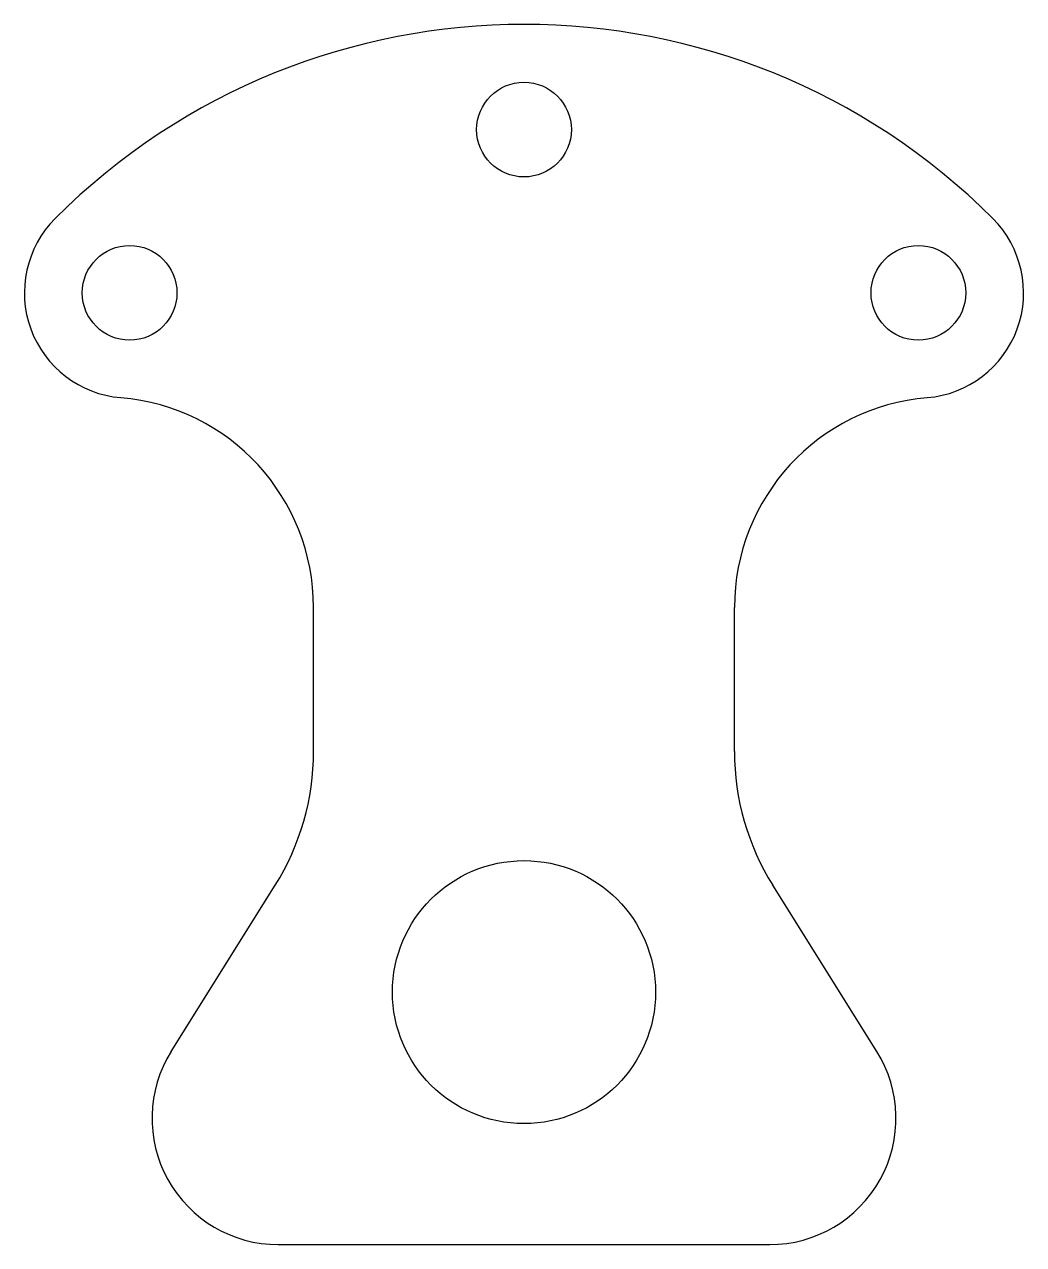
# Model space of a CAD drawing. Header units: inches. Extents: x -47 to 47, y -53 to 63.
import ezdxf

# ---------------------------------------------------------------- set-up
doc = ezdxf.new("R2010")
doc.units = ezdxf.units.IN
doc.header["$MEASUREMENT"] = 0

msp = doc.modelspace()

# ---------------------------------------------------------------- linework, layer by layer
for p, q in [((-20, -6.12), (-20, 7.58)), ((20, -6.12), (20, 7.58)), ((-33.53, -34.64), (-23.65, -18.84)), ((33.53, -34.64), (23.65, -18.84)), ((-23.35, -53), (23.35, -53))]:
    msp.add_line(p, q)
for centre, radius in [((0, 53), 4.5), ((-37.48, 37.48), 4.5), ((37.48, 37.48), 4.5), ((0, -29), 12.5)]:
    msp.add_circle(centre, radius)
for centre, radius, start, end in [((0, 0), 63, 45, 135), ((-37.48, 37.48), 10, 135, 265.1751), ((37.48, 37.48), 10, 274.8249, 45), ((-40, 7.58), 20, 0, 85.1751), ((40, 7.58), 20, 94.8249, 180), ((-44, -6.12), 24, 327.9946, 0), ((44, -6.12), 24, 180, 212.0054), ((-23.35, -41), 12, 147.9946, 270), ((23.35, -41), 12, 270, 32.0054)]:
    msp.add_arc(centre, radius, start, end)

doc.saveas('drawing.dxf')
